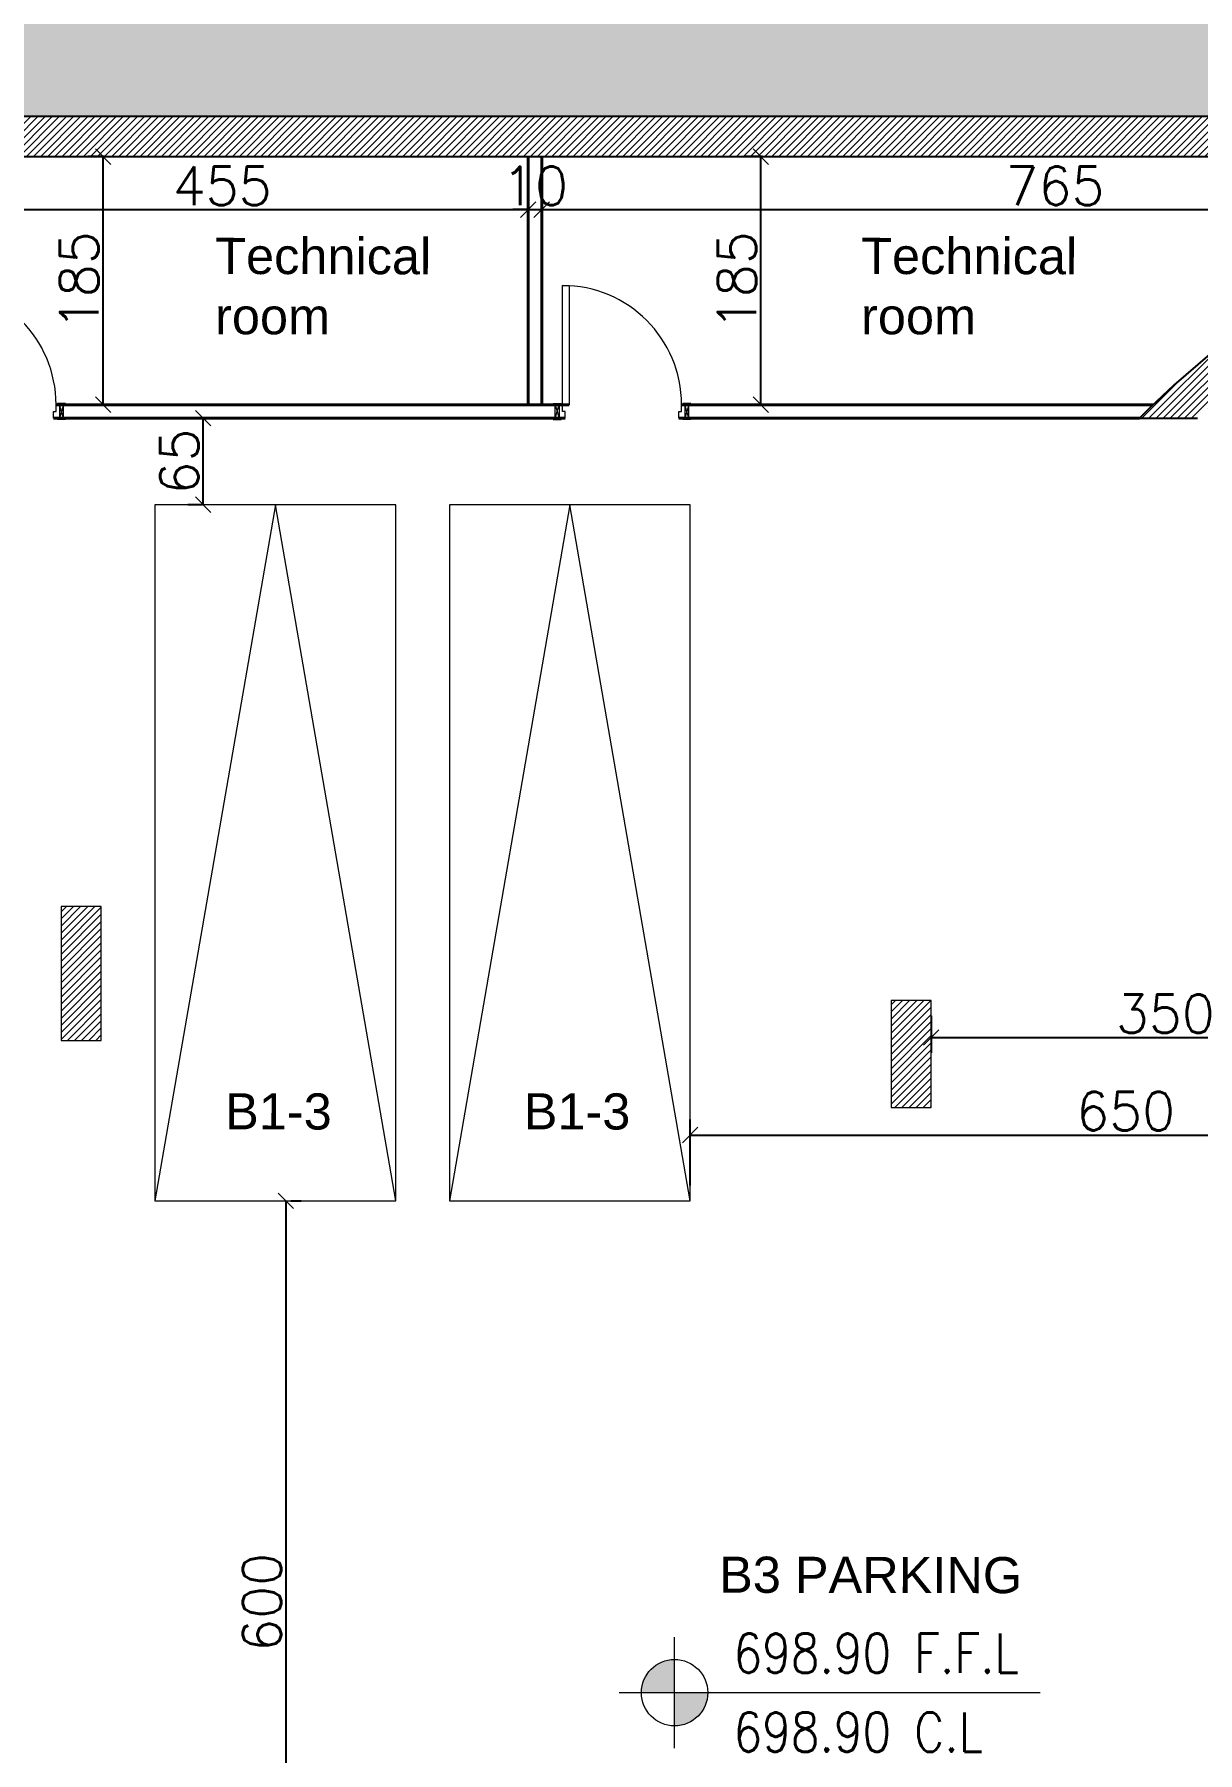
# Model space of a CAD drawing. Header units: metres. Extents: x -322116 to -321123, y -26723 to -26468.
# Drawn here: x -321788.61 to -321779.92, y -26544.13 to -26531.29 of the extents above; entities that cross this region are included whole.
import ezdxf

# ---------------------------------------------------------------- set-up
doc = ezdxf.new("R2010")
doc.units = ezdxf.units.M
doc.header["$LTSCALE"] = 7
doc.header["$MEASUREMENT"] = 0
doc.header["$PDMODE"] = 34
doc.header["$PDSIZE"] = 0.5
for name, color, linetype, lineweight in [('1363TRXX-AS003$0$A-FLOR-IDEN', 4, 'Continuous', 18), ('A-ANNO-TXT3', 6, 'Continuous', 30), ('A-DOOR', 134, 'Continuous', 18), ('A-GRID-DIMS', 142, 'Continuous', 9), ('A-STRS', 2, 'Continuous', 18), ('A-WALL-BLWO', 7, 'Continuous', 40), ('L-Structure', 5, 'Continuous', 15), ('PATT-CONC', 8, 'Continuous', 9), ('plaster', 1, 'Continuous', 0), ('projection plans', 8, 'Continuous', 5)]:
    doc.layers.add(name, color=color, linetype=linetype, lineweight=lineweight)
doc.layers.add('22-1-14-ROAD P2PFGC', color=5, linetype='Continuous')
doc.styles.add('1363TRXX-AS003$0$EG_SIMPLEX', font='SIMPLEX.shx')
doc.styles.add('EG_SIMPLEX', font='SIMPLEX.shx')
doc.styles.get("Standard").update_dxf_attribs({"font": 'romans.shx', "height": 0.5})
doc.dimstyles.new('ERGA-M-0200', dxfattribs={"dimscale": 1.15, "dimtxt": 0.2, "dimasz": 0.2, "dimexe": 0.1, "dimexo": 0.1, "dimgap": 0.06, "dimtad": 1, "dimdec": 1, "dimlfac": 100, "dimrnd": 5, "dimdsep": 46, "dimtxsty": 'EG_SIMPLEX', "dimblk1": 'OBLIQUE', "dimblk2": 'OBLIQUE', "dimsah": 1, "dimcen": 0.3, "dimclrd": 256, "dimclre": 256, "dimclrt": 2, "dimadec": 0, "dimazin": 0, "dimtfac": 1, "dimtdec": 1, "dimtix": 1, "dimtmove": 2, "dimatfit": 3, "dimldrblk": 'OBLIQUE', "dimfxl": 1, "dimtolj": 1, "dimtzin": 0, "dimarcsym": 0})

# ---------------------------------------------------------------- blocks, each defined once
blk = doc.blocks.new('CAR')
at = {"layer": 'projection plans'}
blk.add_lwpolyline([(-4465, 51996), (-6265, 51996), (-6265, 46796), (-4465, 46796)], close=True, dxfattribs=at)
blk.add_lwpolyline([(-6265, 51996), (-5365, 46796), (-4465, 51996)], dxfattribs=at)
blk = doc.blocks.new('_OBLIQUE')
at = {"color": 0, "linetype": 'ByBlock'}
blk.add_line((-0.5, -0.5), (0.5, 0.5), dxfattribs=at)
blk = doc.blocks.new('*D90')
at = {"layer": 'A-GRID-DIMS', "lineweight": -2, "transparency": 16777216}
for p, q in [((-321781.912, -26538.623), (-321781.912, -26538.901)), ((-321778.412, -26538.571), (-321778.412, -26538.901)), ((-321781.912, -26538.786), (-321778.412, -26538.786))]:
    blk.add_line(p, q, dxfattribs=at)
at = {"layer": 'Defpoints', "color": 0, "transparency": 16777216}
for p in [(-321781.912, -26538.508), (-321778.412, -26538.456), (-321778.412, -26538.786)]:
    blk.add_point(p, dxfattribs=at)
at = {"layer": 'A-GRID-DIMS', "lineweight": -2, "transparency": 16777216, "xscale": 0.115, "yscale": 0.115, "zscale": 0.115, "rotation": 180}
blk.add_blockref('_OBLIQUE', (-321781.912, -26538.786), dxfattribs=at)
at = {"layer": 'A-GRID-DIMS', "lineweight": -2, "transparency": 16777216, "xscale": 0.115, "yscale": 0.115, "zscale": 0.115}
blk.add_blockref('_OBLIQUE', (-321778.412, -26538.786), dxfattribs=at)
at = {"layer": 'A-GRID-DIMS', "color": 2, "transparency": 16777216, "insert": (-321780.162, -26538.608), "char_height": 0.2875, "attachment_point": 5, "style": 'EG_SIMPLEX'}
blk.add_mtext('\\A1;350', dxfattribs=at)
blk = doc.blocks.new('1363TRXX-AS003$0$TAG-LEV-PL1')
h = blk.add_hatch(color=256)
h.paths.add_polyline_path([(0, 168.7, 0.414214), (-168.8, 0), (0, 0)])
h.paths.add_polyline_path([(168.7, 0), (0, 0), (0, -168.8, 0.414214)])
for p, q in [((0, -281.3), (0, 281.3)), ((-281.3, 0), (1859, 0))]:
    blk.add_line(p, q)
blk.add_circle((0, 0), 168.7)
at = {"style": '1363TRXX-AS003$0$EG_SIMPLEX', "width": 0.85}
for tag, p in [('F.F.L.', (450, 150)), ('C.L.', (450, -450))]:
    blk.add_attdef(tag, p, '', height=300, dxfattribs=at)
blk = doc.blocks.new('*D93')
at = {"layer": 'A-GRID-DIMS', "lineweight": -2, "transparency": 16777216}
for p, q in [((-321786.733, -26540.005), (-321786.733, -26546.005)), ((-321786.697, -26540.005), (-321786.618, -26540.005)), ((-321786.697, -26546.005), (-321786.618, -26546.005))]:
    blk.add_line(p, q, dxfattribs=at)
at = {"layer": 'Defpoints', "color": 0, "transparency": 16777216}
for p in [(-321786.812, -26540.005, 0.001), (-321786.812, -26546.005, 0.001), (-321786.733, -26546.005)]:
    blk.add_point(p, dxfattribs=at)
at = {"layer": 'A-GRID-DIMS', "lineweight": -2, "transparency": 16777216, "xscale": 0.115, "yscale": 0.115, "zscale": 0.115}
for p, rotation in [((-321786.733, -26540.005), 90), ((-321786.733, -26546.005), 270)]:
    blk.add_blockref('_OBLIQUE', p, dxfattribs=dict(at, rotation=rotation))
at = {"layer": 'A-GRID-DIMS', "color": 2, "transparency": 16777216, "insert": (-321786.911, -26543.005), "char_height": 0.2875, "attachment_point": 5, "rotation": 90, "style": 'EG_SIMPLEX'}
blk.add_mtext('\\A1;600', dxfattribs=at)
blk = doc.blocks.new('*D94')
at = {"layer": 'A-GRID-DIMS', "lineweight": -2, "transparency": 16777216}
for p, q in [((-321783.712, -26539.89), (-321783.712, -26539.399)), ((-321777.206, -26539.993), (-321777.206, -26539.399)), ((-321783.712, -26539.514), (-321777.206, -26539.514))]:
    blk.add_line(p, q, dxfattribs=at)
at = {"layer": 'Defpoints', "color": 0, "transparency": 16777216}
for p in [(-321777.206, -26539.514), (-321783.712, -26540.005, 0.001), (-321777.206, -26540.108, 0)]:
    blk.add_point(p, dxfattribs=at)
at = {"layer": 'A-GRID-DIMS', "lineweight": -2, "transparency": 16777216, "xscale": 0.115, "yscale": 0.115, "zscale": 0.115, "rotation": 180}
blk.add_blockref('_OBLIQUE', (-321783.712, -26539.514), dxfattribs=at)
at = {"layer": 'A-GRID-DIMS', "lineweight": -2, "transparency": 16777216, "xscale": 0.115, "yscale": 0.115, "zscale": 0.115}
blk.add_blockref('_OBLIQUE', (-321777.206, -26539.514), dxfattribs=at)
at = {"layer": 'A-GRID-DIMS', "color": 2, "transparency": 16777216, "insert": (-321780.459, -26539.336), "char_height": 0.2875, "attachment_point": 5, "style": 'EG_SIMPLEX'}
blk.add_mtext('\\A1;650', dxfattribs=at)
blk = doc.blocks.new('block')
at = {"layer": 'PATT-CONC', "transparency": 33554610}
h = blk.add_hatch(dxfattribs=at)
h.set_pattern_fill('ANSI31', color=8, scale=0.3)
h.set_pattern_definition([(45, (195, 0), (-0.0265165042945, 0.0265165042945), [])])
h.paths.add_polyline_path([(-321663.329, -26546.458), (-321663.329, -26546.758), (-321664.229, -26546.758), (-321664.229, -26546.458)])
h.paths.add_polyline_path([(-321642.229, -26538.808), (-321641.929, -26538.808), (-321641.929, -26537.808), (-321642.229, -26537.808)])
h.paths.add_polyline_path([(-321648.412, -26538.808), (-321648.112, -26538.808), (-321648.112, -26537.808), (-321648.412, -26537.808)])
h.paths.add_polyline_path([(-321652.212, -26539.308), (-321651.912, -26539.308), (-321651.912, -26538.508), (-321652.212, -26538.508)])
h.paths.add_polyline_path([(-321658.412, -26538.808), (-321658.112, -26538.808), (-321658.112, -26537.808), (-321658.412, -26537.808)])
h.paths.add_polyline_path([(-321658.412, -26547.358), (-321658.112, -26547.358), (-321658.112, -26548.258), (-321658.412, -26548.258)])
h.paths.add_polyline_path([(-321648.413, -26544.135), (-321648.113, -26544.135), (-321648.113, -26545.035), (-321648.413, -26545.035)])
h.paths.add_polyline_path([(-321664.612, -26538.708), (-321664.312, -26538.708), (-321664.312, -26537.808), (-321664.612, -26537.808)])
h.paths.add_polyline_path([(-321640.802, -26544.135), (-321641.102, -26544.135), (-321641.102, -26545.035), (-321640.802, -26545.035)])
h.paths.add_polyline_path([(-321651.912, -26547.958), (-321652.856, -26547.958), (-321652.856, -26548.258), (-321651.912, -26548.258)])
at = {"layer": 'L-Structure'}
for points in [[(-321658.412, -26538.808), (-321658.112, -26538.808), (-321658.112, -26537.808), (-321658.412, -26537.808), (-321658.412, -26538.808)], [(-321652.212, -26539.308), (-321651.912, -26539.308), (-321651.912, -26538.508), (-321652.212, -26538.508), (-321652.212, -26539.308)]]:
    blk.add_lwpolyline(points, dxfattribs=at)
blk = doc.blocks.new('new for 322')
at = {"layer": 'plaster'}
h = blk.add_hatch(dxfattribs=at)
h.set_pattern_fill('ANSI38', color=256, scale=1.6)
h.paths.add_polyline_path([(-321765.079, -26543.078), (-321765.504, -26543.503), (-321766.227, -26542.78), (-321766.296, -26542.78), (-321765.518, -26558.082), (-321764.316, -26558.082)])
h.paths.add_polyline_path([(-321768.583, -26556.863), (-321781.742, -26556.882), (-321781.742, -26554.12), (-321785.212, -26554.12), (-321785.212, -26556.858), (-321797.202, -26556.858), (-321797.296, -26558.058), (-321784.227, -26558.058), (-321784.227, -26555.32), (-321783.067, -26555.32), (-321783.067, -26558.082), (-321768.521, -26558.082)])
h.paths.add_polyline_path([(-321765.58, -26556.858), (-321768.583, -26556.863), (-321768.521, -26558.082), (-321765.518, -26558.082)])
h.paths.add_polyline_path([(-321797.202, -26556.858), (-321800.211, -26556.858), (-321800.305, -26558.058), (-321797.296, -26558.058)])
h.paths.add_polyline_path([(-321799.651, -26549.701), (-321799.117, -26542.887), (-321799.733, -26543.503), (-321800.323, -26542.913), (-321800.847, -26549.607), (-321801.509, -26558.058), (-321800.305, -26558.058), (-321800.211, -26556.858), (-321800.211, -26556.858)])
h.paths.add_polyline_path([(-321798.89, -26539.998), (-321798.257, -26531.905), (-321770.954, -26531.905), (-321771.015, -26530.705), (-321799.366, -26530.705), (-321800.087, -26539.904), (-321800.323, -26542.913), (-321799.733, -26543.503), (-321799.117, -26542.887)])
edge = h.paths.add_edge_path(flags=16)
edge.add_arc((-321799.733, -26542.78), 0.506, 0, 360)
h.paths.add_polyline_path([(-321799.976, -26543.172), (-321799.489, -26543.172), (-321799.489, -26542.834), (-321799.976, -26542.834)], flags=0)
h.paths.add_polyline_path([(-321800.151, -26542.752), (-321799.315, -26542.752), (-321799.315, -26542.415), (-321800.151, -26542.415)], flags=0)
h.paths.add_polyline_path([(-321800.019, -26538.163), (-321799.077, -26538.163), (-321799.077, -26537.713), (-321800.019, -26537.713)], flags=17)
h.paths.add_polyline_path([(-321799.737, -26537.665), (-321799.359, -26537.665), (-321799.359, -26537.205), (-321799.737, -26537.205)], flags=16)
edge = h.paths.add_edge_path()
edge.add_line((-321765.807, -26528.751), (-321767.005, -26528.826))
edge.add_line((-321767.005, -26528.826), (-321766.296, -26542.78))
edge.add_line((-321766.296, -26542.78), (-321766.227, -26542.78))
edge.add_line((-321766.227, -26542.78), (-321766.01, -26542.78))
edge.add_arc((-321765.504, -26542.78), 0.506, 39.0187, 180, ccw=False)
edge.add_line((-321765.11, -26542.461), (-321765.807, -26528.751))
blk = doc.blocks.new('*U84')
for p, q in [((-200, 0), (-170, -100)), ((-200, -100), (-170, 0)), ((800, 0), (770, -100)), ((800, -100), (770, 0))]:
    blk.add_line(p, q)
for points in [[(-95, 890), (-95, 0), (-145, 0), (-145, 890)], [(-215, 10), (-155, 10), (-155, 0), (-215, 0)], [(-170, -100), (-200, -100), (-200, 0), (-170, 0)], [(-145, 0), (-170, 0), (-170, -100), (-125, -100), (-125, -50), (-145, -50), (-145, 0)], [(745, 0), (770, 0), (770, -100), (725, -100), (725, -50), (745, -50), (745, 0)], [(815, 10), (755, 10), (755, 0), (815, 0)], [(770, -100), (800, -100), (800, 0), (770, 0)], [(-215, -110), (-155, -110), (-155, -100), (-215, -100)], [(815, -110), (755, -110), (755, -100), (815, -100)]]:
    blk.add_lwpolyline(points, close=True)
blk.add_arc((-145, 0), 890, 0, 90)
blk = doc.blocks.new('*D173')
at = {"layer": 'A-GRID-DIMS', "lineweight": -2, "transparency": 16777216}
for p, q in [((-321789.495, -26532.32), (-321789.495, -26532.716)), ((-321784.922, -26532.32), (-321784.922, -26532.716)), ((-321789.495, -26532.601), (-321784.922, -26532.601))]:
    blk.add_line(p, q, dxfattribs=at)
at = {"layer": 'Defpoints', "color": 0, "transparency": 16777216}
for p in [(-321789.495, -26532.205, 0.001), (-321784.922, -26532.205, 0.001), (-321784.922, -26532.601)]:
    blk.add_point(p, dxfattribs=at)
at = {"layer": 'A-GRID-DIMS', "lineweight": -2, "transparency": 16777216, "xscale": 0.115, "yscale": 0.115, "zscale": 0.115, "rotation": 180}
blk.add_blockref('_OBLIQUE', (-321789.495, -26532.601), dxfattribs=at)
at = {"layer": 'A-GRID-DIMS', "lineweight": -2, "transparency": 16777216, "xscale": 0.115, "yscale": 0.115, "zscale": 0.115}
blk.add_blockref('_OBLIQUE', (-321784.922, -26532.601), dxfattribs=at)
at = {"layer": 'A-GRID-DIMS', "color": 2, "transparency": 16777216, "insert": (-321787.209, -26532.423), "char_height": 0.2875, "attachment_point": 5, "style": 'EG_SIMPLEX'}
blk.add_mtext('\\A1;455', dxfattribs=at)
blk = doc.blocks.new('*D174')
at = {"layer": 'A-GRID-DIMS', "lineweight": -2, "transparency": 16777216}
for p, q in [((-321784.922, -26532.32), (-321784.922, -26532.716)), ((-321784.822, -26532.32), (-321784.822, -26532.716)), ((-321784.922, -26532.601), (-321785.037, -26532.601)), ((-321784.922, -26532.601), (-321784.822, -26532.601)), ((-321784.822, -26532.601), (-321784.707, -26532.601))]:
    blk.add_line(p, q, dxfattribs=at)
at = {"layer": 'Defpoints', "color": 0, "transparency": 16777216}
for p in [(-321784.922, -26532.205, 0.001), (-321784.822, -26532.205, 0.001), (-321784.822, -26532.601)]:
    blk.add_point(p, dxfattribs=at)
at = {"layer": 'A-GRID-DIMS', "lineweight": -2, "transparency": 16777216, "xscale": 0.115, "yscale": 0.115, "zscale": 0.115}
blk.add_blockref('_OBLIQUE', (-321784.922, -26532.601), dxfattribs=at)
at = {"layer": 'A-GRID-DIMS', "lineweight": -2, "transparency": 16777216, "xscale": 0.115, "yscale": 0.115, "zscale": 0.115, "rotation": 180}
blk.add_blockref('_OBLIQUE', (-321784.822, -26532.601), dxfattribs=at)
at = {"layer": 'A-GRID-DIMS', "color": 2, "transparency": 16777216, "insert": (-321784.872, -26532.423), "char_height": 0.2875, "attachment_point": 5, "style": 'EG_SIMPLEX'}
blk.add_mtext('\\A1;10', dxfattribs=at)
blk = doc.blocks.new('*D175')
at = {"layer": 'A-GRID-DIMS', "lineweight": -2, "transparency": 16777216}
for p, q in [((-321784.822, -26532.32), (-321784.822, -26532.716)), ((-321777.15, -26532.32), (-321777.15, -26532.716)), ((-321784.822, -26532.601), (-321777.15, -26532.601))]:
    blk.add_line(p, q, dxfattribs=at)
at = {"layer": 'Defpoints', "color": 0, "transparency": 16777216}
for p in [(-321784.822, -26532.205, 0.001), (-321777.15, -26532.205), (-321777.15, -26532.601)]:
    blk.add_point(p, dxfattribs=at)
at = {"layer": 'A-GRID-DIMS', "lineweight": -2, "transparency": 16777216, "xscale": 0.115, "yscale": 0.115, "zscale": 0.115, "rotation": 180}
blk.add_blockref('_OBLIQUE', (-321784.822, -26532.601), dxfattribs=at)
at = {"layer": 'A-GRID-DIMS', "lineweight": -2, "transparency": 16777216, "xscale": 0.115, "yscale": 0.115, "zscale": 0.115}
blk.add_blockref('_OBLIQUE', (-321777.15, -26532.601), dxfattribs=at)
at = {"layer": 'A-GRID-DIMS', "color": 2, "transparency": 16777216, "insert": (-321780.986, -26532.423), "char_height": 0.2875, "attachment_point": 5, "style": 'EG_SIMPLEX'}
blk.add_mtext('\\A1;765', dxfattribs=at)
blk = doc.blocks.new('*D176')
at = {"layer": 'A-GRID-DIMS', "lineweight": -2, "transparency": 16777216}
for p, q in [((-321783.172, -26532.205), (-321783.3, -26532.205)), ((-321783.185, -26534.058), (-321783.185, -26532.205)), ((-321783.172, -26534.058), (-321783.3, -26534.058))]:
    blk.add_line(p, q, dxfattribs=at)
at = {"layer": 'Defpoints', "color": 0, "transparency": 16777216}
for p in [(-321783.185, -26532.205), (-321783.057, -26532.205, 0.001), (-321783.057, -26534.058, 0.001)]:
    blk.add_point(p, dxfattribs=at)
at = {"layer": 'A-GRID-DIMS', "lineweight": -2, "transparency": 16777216, "xscale": 0.115, "yscale": 0.115, "zscale": 0.115}
for p, rotation in [((-321783.185, -26532.205), 90), ((-321783.185, -26534.058), 270)]:
    blk.add_blockref('_OBLIQUE', p, dxfattribs=dict(at, rotation=rotation))
at = {"layer": 'A-GRID-DIMS', "color": 2, "transparency": 16777216, "insert": (-321783.363, -26533.132), "char_height": 0.2875, "attachment_point": 5, "rotation": 90, "style": 'EG_SIMPLEX'}
blk.add_mtext('\\A1;185', dxfattribs=at)
blk = doc.blocks.new('*D177')
at = {"layer": 'A-GRID-DIMS', "lineweight": -2, "transparency": 16777216}
for p, q in [((-321788.087, -26532.205), (-321788.214, -26532.205)), ((-321788.099, -26534.058), (-321788.099, -26532.205)), ((-321788.087, -26534.058), (-321788.214, -26534.058))]:
    blk.add_line(p, q, dxfattribs=at)
at = {"layer": 'Defpoints', "color": 0, "transparency": 16777216}
for p in [(-321788.099, -26532.205), (-321787.972, -26532.205, 0.001), (-321787.972, -26534.058, 0.001)]:
    blk.add_point(p, dxfattribs=at)
at = {"layer": 'A-GRID-DIMS', "lineweight": -2, "transparency": 16777216, "xscale": 0.115, "yscale": 0.115, "zscale": 0.115}
for p, rotation in [((-321788.099, -26532.205), 90), ((-321788.099, -26534.058), 270)]:
    blk.add_blockref('_OBLIQUE', p, dxfattribs=dict(at, rotation=rotation))
at = {"layer": 'A-GRID-DIMS', "color": 2, "transparency": 16777216, "insert": (-321788.278, -26533.132), "char_height": 0.2875, "attachment_point": 5, "rotation": 90, "style": 'EG_SIMPLEX'}
blk.add_mtext('\\A1;185', dxfattribs=at)
blk = doc.blocks.new('*D203')
at = {"layer": 'A-GRID-DIMS', "lineweight": -2, "transparency": 16777216}
for p, q in [((-321787.357, -26534.158), (-321787.466, -26534.158)), ((-321787.351, -26534.805), (-321787.351, -26534.158)), ((-321787.357, -26534.805), (-321787.466, -26534.805))]:
    blk.add_line(p, q, dxfattribs=at)
at = {"layer": 'Defpoints', "color": 0, "transparency": 16777216}
for p in [(-321787.351, -26534.158), (-321787.242, -26534.158, 0.001), (-321787.242, -26534.805, 0.001)]:
    blk.add_point(p, dxfattribs=at)
at = {"layer": 'A-GRID-DIMS', "lineweight": -2, "transparency": 16777216, "xscale": 0.115, "yscale": 0.115, "zscale": 0.115}
for p, rotation in [((-321787.351, -26534.158), 90), ((-321787.351, -26534.805), 270)]:
    blk.add_blockref('_OBLIQUE', p, dxfattribs=dict(at, rotation=rotation))
at = {"layer": 'A-GRID-DIMS', "color": 2, "transparency": 16777216, "insert": (-321787.529, -26534.482), "char_height": 0.2875, "attachment_point": 5, "rotation": 90, "style": 'EG_SIMPLEX'}
blk.add_mtext('\\A1;65', dxfattribs=at)

msp = doc.modelspace()

# ---------------------------------------------------------------- hatches: boundary and pattern name
at = {"layer": 'PATT-CONC', "transparency": 33554610}
h = msp.add_hatch(dxfattribs=at)
h.set_pattern_fill('ANSI31', color=8, scale=0.3)
h.set_pattern_definition([(45, (65, 0), (-0.0265165042945, 0.0265165042945), [])])
edge = h.paths.add_edge_path()
edge.add_line((-321770.7985, -26529.05), (-321771.0977, -26529.0746))
edge.add_line((-321771.0977, -26529.0746), (-321770.9538, -26531.9053))
edge.add_line((-321770.9538, -26531.9053), (-321775.2441, -26531.9053))
edge.add_line((-321775.2441, -26531.9053), (-321775.2441, -26532.2053))
edge.add_line((-321775.2441, -26532.2053), (-321773.5117, -26532.2053))
edge.add_arc((-321774.7364, -26540.111), 8, 61.28892, 81.19354, ccw=False)
edge.add_line((-321770.8933, -26533.0946), (-321770.8225, -26534.4875))
edge.add_line((-321770.8225, -26534.4875), (-321770.5221, -26534.4875))
edge.add_line((-321770.5221, -26534.4875), (-321770.7985, -26529.05))
edge = h.paths.add_edge_path(flags=16)
edge.add_line((-321770.9385, -26532.2053), (-321770.9111, -26532.7451))
edge.add_arc((-321774.7364, -26540.111), 8.3, 62.55553, 72.26821)
edge.add_line((-321772.2086, -26532.2053), (-321770.9385, -26532.2053))
edge = h.paths.add_edge_path()
edge.add_line((-321775.2441, -26531.9053), (-321781.747, -26531.9053))
edge.add_line((-321781.747, -26531.9053), (-321781.747, -26532.2053))
edge.add_line((-321781.747, -26532.2053), (-321777.1496, -26532.2053))
edge.add_arc((-321774.6263, -26539.959), 8.1539, 108.02628, 134.64905)
edge.add_line((-321780.3566, -26534.1581), (-321779.921, -26534.1581))
edge.add_arc((-321774.6263, -26539.959), 7.8539, 99.16369, 132.38775, ccw=False)
edge.add_line((-321775.8771, -26532.2053), (-321775.2441, -26532.2053))
edge.add_line((-321775.2441, -26532.2053), (-321775.2441, -26531.9053))
h.paths.add_polyline_path([(-321781.747, -26531.9053), (-321795.2474, -26531.9053), (-321795.2709, -26532.2053), (-321781.747, -26532.2053)])
h.paths.add_polyline_path([(-321795.2474, -26531.9053), (-321798.2566, -26531.9053), (-321800.2113, -26556.8581), (-321797.2021, -26556.8581), (-321797.1786, -26556.5581), (-321799.8869, -26556.5581), (-321797.9791, -26532.2053), (-321795.2709, -26532.2053)])
h.paths.add_polyline_path([(-321770.8452, -26529.0539), (-321771.0463, -26529.0704), (-321771.0977, -26529.0746), (-321770.7985, -26529.05)], flags=17)

# ---------------------------------------------------------------- linework, layer by layer
at = {"layer": '22-1-14-ROAD P2PFGC'}
for p, q in [((-321770.9538, -26531.9053, 0.0007), (-321798.2566, -26531.9053, 0.0007)), ((-321777.1496, -26532.2053, 0.0007), (-321797.9791, -26532.2053, 0.0007)), ((-321780.3566, -26534.1581), (-321779.921, -26534.1581))]:
    msp.add_line(p, q, dxfattribs=at)
msp.add_arc((-321774.6263, -26539.959), 8.1539, 108.02628, 134.64905, dxfattribs=at)
at = {"layer": 'A-WALL-BLWO'}
for p, q in [((-321784.9218, -26534.0581, 0.0007), (-321784.9218, -26532.2053, 0.0007)), ((-321784.8218, -26534.0581, 0.0007), (-321784.8218, -26532.2053, 0.0007)), ((-321788.4503, -26534.0581, 0.0007), (-321784.6168, -26534.0581, 0.0007)), ((-321783.7768, -26534.0581, 0.0007), (-321780.2535, -26534.0581, 0.0007)), ((-321788.4703, -26534.1581, 0.0007), (-321784.6468, -26534.1581, 0.0007)), ((-321783.7968, -26534.1581, 0.0007), (-321780.3566, -26534.1581, 0.0007))]:
    msp.add_line(p, q, dxfattribs=at)

# ---------------------------------------------------------------- block references
at = {"layer": '1363TRXX-AS003$0$A-FLOR-IDEN'}
ref = msp.add_blockref('1363TRXX-AS003$0$TAG-LEV-PL1', (-321783.8293, -26543.6798, 0), dxfattribs=dict(at, xscale=0.0014700000362087, yscale=0.0014700000362087, zscale=0.0014700000362087))
ref.add_attrib('C.L.', '698.90 C.L', (-321783.3883, -26544.1208, 0), dxfattribs={"layer": '0', "height": 0.294, "rotation": 360, "style": '1363TRXX-AS003$0$EG_SIMPLEX', "width": 0.85})
ref.add_attrib('F.F.L.', '698.90 F.F.L', (-321783.3883, -26543.5328, 0), dxfattribs={"layer": '0', "height": 0.294, "rotation": 360, "style": '1363TRXX-AS003$0$EG_SIMPLEX', "width": 0.85})
at = {"layer": 'A-DOOR', "extrusion": (-5.54664e-07, -1.49774e-07, 1), "xscale": 0.0010000000000001, "yscale": 0.0010000000000001, "zscale": 0.0010000000000001}
for p in [(-321789.1953, -26534.0581, 0.1831), (-321784.5218, -26534.0581, 0.1831)]:
    msp.add_blockref('*U84', p, dxfattribs=at)
at = {"layer": 'A-STRS', "color": 1, "extrusion": (-8.81127e-102, 2.01612e-101, -1), "xscale": -0.001, "yscale": 0.001, "zscale": 0.001, "rotation": 180}
for p in [(321792.1766, -26488.0091, -0.0007), (321789.9766, -26488.0091, -0.0007)]:
    msp.add_blockref('CAR', p, dxfattribs=at)
at = {"layer": 'A-WALL-BLWO'}
for name, p in [('new for 322', (0, 0)), ('block', (-130, 0))]:
    msp.add_blockref(name, p, dxfattribs=at)

# ---------------------------------------------------------------- texts
at = {"layer": 'A-ANNO-TXT3', "lineweight": 5, "char_height": 0.27, "attachment_point": 1, "rotation": 359.90083}
for s, width, heights, insert in [('\\A1;{\\fArial Unicode MS|b0|i0|c0|p34;Technical\\Proom}', 2.985678, [1.4075], (-321787.261, -26532.8113)), ('\\A1;{\\fArial Unicode MS|b0|i0|c0|p34;Technical\\Proom}', 2.985678, [1.4075], (-321782.4346, -26532.8113)), ('\\A1;{\\fArial Unicode MS|b0|i0|c0|p34;B1-3}', 2.985678, [1.4075], (-321787.1867, -26539.2016)), ('\\A1;{\\fArial Unicode MS|b0|i0|c0|p34;B1-3}', 2.985678, [1.4075], (-321784.9558, -26539.2016)), ('\\A1;{\\fArial Unicode MS|b0|i0|c0|p34;B3 PARKING}', 4.735794, [1.9622], (-321783.4957, -26542.6632, 0))]:
    msp.add_mtext_dynamic_manual_height_columns(s, width=width, gutter_width=3.0774, heights=heights, dxfattribs=dict(at, insert=insert))

# ---------------------------------------------------------------- dimensions: what is measured, and where the dimension line sits
at = {"layer": 'A-GRID-DIMS'}
for base, p1, p2, picture, middle in [((-321784.92178, -26532.60148), (-321789.49532, -26532.20534, 0.00068), (-321784.92178, -26532.20534, 0.00068), '*D173', (-321787.20855, -26532.42323)), ((-321784.8218, -26532.6015), (-321784.9218, -26532.2053, 0.0007), (-321784.8218, -26532.2053, 0.0007), '*D174', (-321784.8718, -26532.4232)), ((-321777.1496, -26532.6015), (-321784.8218, -26532.2053, 0.0007), (-321777.1496, -26532.2053), '*D175', (-321780.9857, -26532.4232)), ((-321778.4118, -26538.7861), (-321781.9118, -26538.5081), (-321778.4118, -26538.456), '*D90', (-321780.1618, -26538.6078)), ((-321777.2058, -26539.5142), (-321783.7118, -26540.0053, 0.0007), (-321777.2058, -26540.1079, 0), '*D94', (-321780.4588, -26539.3359))]:
    dim = msp.add_linear_dim(base=base, p1=p1, p2=p2, dimstyle='ERGA-M-0200', override={"dimtxt": 0.25, "dimasz": 0.1, "dimgap": 0.03, "dimfxl": 100}, dxfattribs=at)
    dim.commit()
    dim.dimension.update_dxf_attribs({"geometry": picture, "text_midpoint": middle})
for base, p1, p2, picture, middle in [((-321788.0994, -26532.2053), (-321787.9715, -26534.0581, 0.0007), (-321787.9715, -26532.2053, 0.0007), '*D177', (-321788.2777, -26533.1317)), ((-321783.1849, -26532.2053), (-321783.0571, -26534.0581, 0.0007), (-321783.0571, -26532.2053, 0.0007), '*D176', (-321783.3632, -26533.1317)), ((-321787.3512, -26534.1581), (-321787.2423, -26534.8053, 0.0007), (-321787.2423, -26534.1581, 0.0007), '*D203', (-321787.5295, -26534.4817)), ((-321786.7332, -26546.0053), (-321786.8118, -26540.0053, 0.0007), (-321786.8118, -26546.0053, 0.0007), '*D93', (-321786.9114, -26543.0053))]:
    dim = msp.add_linear_dim(base=base, p1=p1, p2=p2, angle=90, dimstyle='ERGA-M-0200', override={"dimtxt": 0.25, "dimasz": 0.1, "dimgap": 0.03, "dimfxl": 100}, dxfattribs=at)
    dim.commit()
    dim.dimension.update_dxf_attribs({"geometry": picture, "text_midpoint": middle})

doc.saveas('drawing.dxf')
